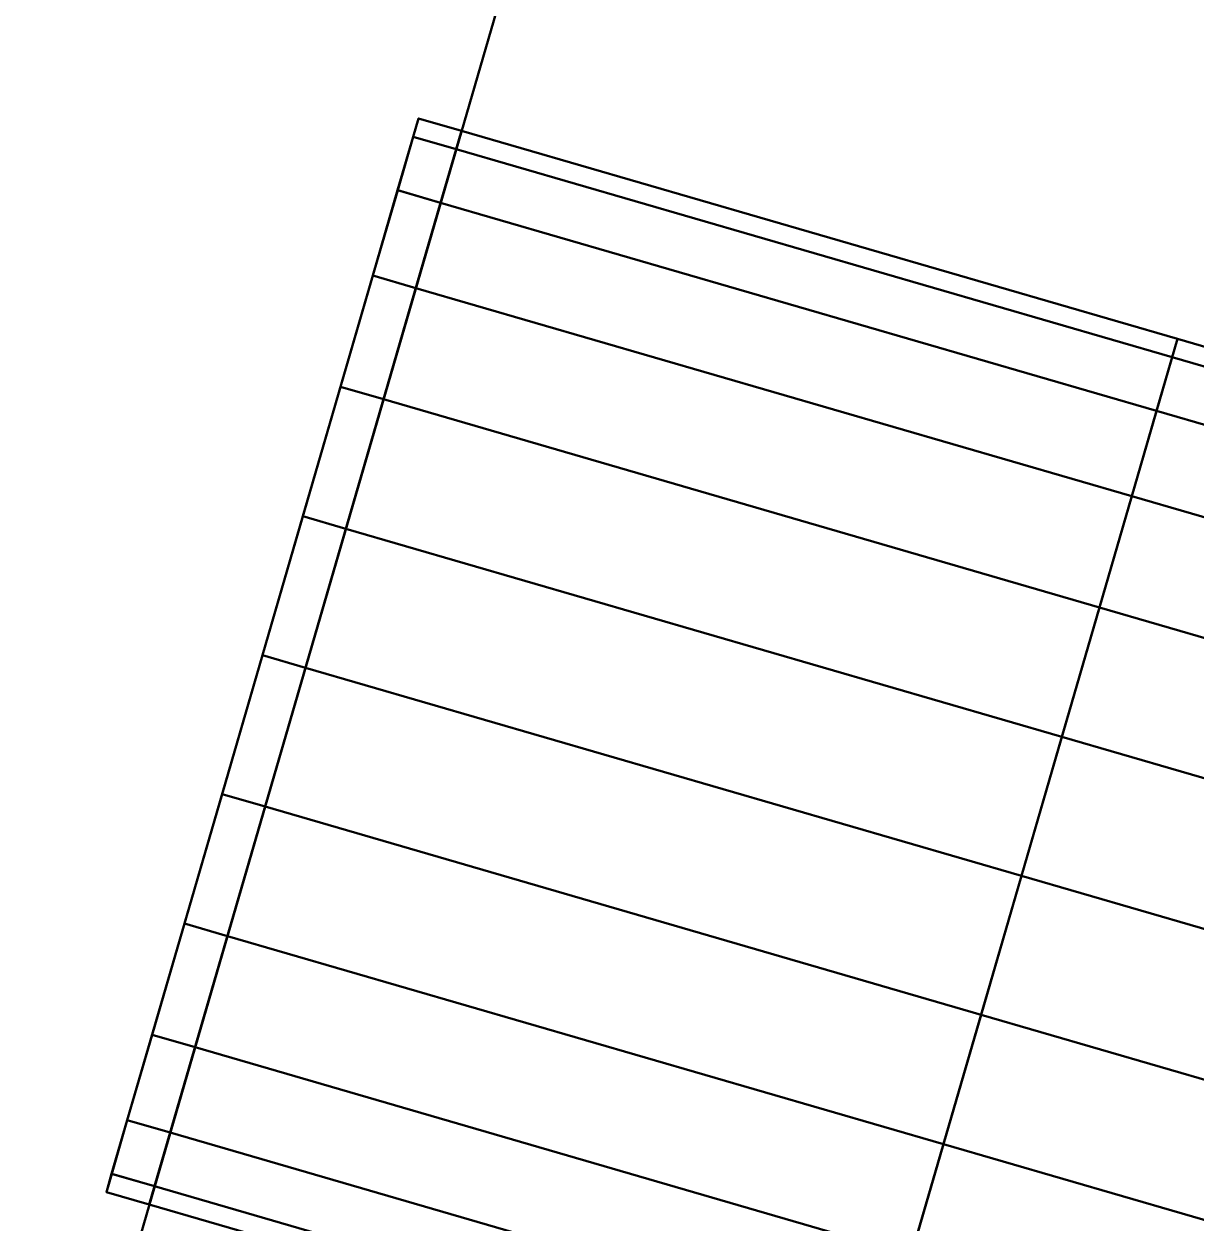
# Model space of a CAD drawing. Header units: inches. Extents: x -1654 to 1344, y -1538 to 36.
# Drawn here: x -830.63 to -824.34, y -324.66 to -318.22 of the extents above; entities that cross this region are included whole.
import ezdxf

# ---------------------------------------------------------------- set-up
doc = ezdxf.new("R2010")
doc.units = ezdxf.units.IN
doc.header["$MEASUREMENT"] = 0
doc.linetypes.add('Center', pattern=[1.25, 0.25, -0.1875, 0.625, -0.1875])
doc.layers.add('M-HVAC-DUCT', color=1, linetype='Center', lineweight=30)
doc.layers.add('M-HVAC-DUCT-SA', color=1, linetype='Continuous', lineweight=50)

# ---------------------------------------------------------------- blocks, each defined once
blk = doc.blocks.new('Round Takeoff - Standard-903857-_3D_')
at = {"layer": 'M-HVAC-DUCT', "color": 8, "linetype": 'Continuous', "lineweight": 50}
mesh = blk.add_polyface(dxfattribs=at)
corners = [(-0.24, 0, 3), (-0.24, 0.7765, 2.8978), (-0.24, 1.5, 2.5981), (-0.24, 2.1213, 2.1213), (-0.24, 2.5981, 1.5), (-0.24, 2.8978, 0.7765), (-0.24, 3), (-0.24, 2.8978, -0.7765), (-0.24, 2.5981, -1.5), (-0.24, 2.1213, -2.1213), (-0.24, 1.5, -2.5981), (-0.24, 0.7765, -2.8978), (-0.24, 0, -3), (-0.24, -0.7765, -2.8978), (-0.24, -1.5, -2.5981), (-0.24, -2.1213, -2.1213), (-0.24, -2.5981, -1.5), (-0.24, -2.8978, -0.7765), (-0.24, -3), (-0.24, -2.8978, 0.7765), (-0.24, -2.5981, 1.5), (-0.24, -2.1213, 2.1213), (-0.24, -1.5, 2.5981), (-0.24, -0.7765, 2.8978)]
mesh.append_faces([[corners[k] for k in face] for face in [(17, 14, 15, 16)]], dxfattribs={"vtx0": -1, "color": 8})
mesh.append_faces([[corners[k] for k in face] for face in [(5, 7, 8, 4)]], dxfattribs={"vtx0": -1, "vtx2": -1, "color": 8})
mesh.append_faces([[corners[k] for k in face] for face in [(4, 8, 9, 10), (12, 1, 2, 3), (12, 19, 20, 21), (12, 21, 22, 23)]], dxfattribs={"vtx0": -1, "vtx3": -1, "color": 8})
mesh.append_faces([[corners[k] for k in face] for face in [(11, 12, 3, 10), (18, 19, 12, 17), (3, 4, 10), (0, 1, 12, 23)]], dxfattribs={"vtx1": -1, "vtx2": -1, "color": 8})
mesh.append_faces([[corners[k] for k in face] for face in [(5, 6, 7)]], dxfattribs={"vtx2": -1, "color": 8})
mesh.append_faces([[corners[k] for k in face] for face in [(12, 13, 14, 17)]], dxfattribs={"vtx2": -1, "vtx3": -1, "color": 8})
mesh = blk.add_polyface(dxfattribs=at)
corners = [(-0.24, 3), (-0.24, 2.8978, 0.7765), (-0.24, 2.5981, 1.5), (-0.24, 2.1213, 2.1213), (-0.24, 1.5, 2.5981), (-0.24, 0.7765, 2.8978), (-0.24, 0, 3), (0, 0, 3), (0, 0.7765, 2.8978), (0, 1.5, 2.5981), (0, 2.1213, 2.1213), (0, 2.5981, 1.5), (0, 2.8978, 0.7765), (0, 3)]
mesh.append_faces([[corners[k] for k in face] for face in [(1, 12, 13, 0)]], dxfattribs={"vtx0": -1, "color": 8})
mesh.append_faces([[corners[k] for k in face] for face in [(5, 8, 9, 4), (10, 3, 4, 9), (2, 11, 12, 1), (11, 2, 3, 10)]], dxfattribs={"vtx0": -1, "vtx2": -1, "color": 8})
mesh.append_faces([[corners[k] for k in face] for face in [(6, 7, 8, 5)]], dxfattribs={"vtx2": -1, "color": 8})
mesh = blk.add_polyface(dxfattribs=at)
corners = [(-0.24, 0, -3), (-0.24, 0.7765, -2.8978), (-0.24, 1.5, -2.5981), (-0.24, 2.1213, -2.1213), (-0.24, 2.5981, -1.5), (-0.24, 2.8978, -0.7765), (-0.24, 3), (0, 3), (0, 2.8978, -0.7765), (0, 2.5981, -1.5), (0, 2.1213, -2.1213), (0, 1.5, -2.5981), (0, 0.7765, -2.8978), (0, 0, -3)]
mesh.append_faces([[corners[k] for k in face] for face in [(5, 8, 9, 4), (10, 3, 4, 9), (2, 11, 12, 1), (11, 2, 3, 10)]], dxfattribs={"vtx0": -1, "vtx2": -1, "color": 8})
mesh.append_faces([[corners[k] for k in face] for face in [(6, 7, 8, 5)]], dxfattribs={"vtx2": -1, "color": 8})
mesh.append_faces([[corners[k] for k in face] for face in [(12, 13, 0, 1)]], dxfattribs={"vtx3": -1, "color": 8})
mesh = blk.add_polyface(dxfattribs=at)
corners = [(4, 0, 3), (4, 0.7765, 2.8978), (4, 1.5, 2.5981), (4, 2.1213, 2.1213), (4, 2.5981, 1.5), (4, 2.8978, 0.7765), (4, 3), (0, 3), (0, 2.8978, 0.7765), (0, 2.5981, 1.5), (0, 2.1213, 2.1213), (0, 1.5, 2.5981), (0, 0.7765, 2.8978), (0, 0, 3)]
mesh.append_faces([[corners[k] for k in face] for face in [(0, 1, 12, 13)]], dxfattribs={"vtx1": -1, "color": 8})
mesh.append_faces([[corners[k] for k in face] for face in [(1, 2, 11, 12), (10, 11, 2, 3), (4, 5, 8, 9), (9, 10, 3, 4)]], dxfattribs={"vtx1": -1, "vtx3": -1, "color": 8})
mesh.append_faces([[corners[k] for k in face] for face in [(5, 6, 7, 8)]], dxfattribs={"vtx3": -1, "color": 8})
mesh = blk.add_polyface(dxfattribs=at)
corners = [(4, 3), (4, 2.8978, -0.7765), (4, 2.5981, -1.5), (4, 2.1213, -2.1213), (4, 1.5, -2.5981), (4, 0.7765, -2.8978), (4, 0, -3), (0, 0, -3), (0, 0.7765, -2.8978), (0, 1.5, -2.5981), (0, 2.1213, -2.1213), (0, 2.5981, -1.5), (0, 2.8978, -0.7765), (0, 3)]
mesh.append_faces([[corners[k] for k in face] for face in [(1, 2, 11, 12), (10, 11, 2, 3), (4, 5, 8, 9), (9, 10, 3, 4)]], dxfattribs={"vtx1": -1, "vtx3": -1, "color": 8})
mesh.append_faces([[corners[k] for k in face] for face in [(13, 0, 1, 12)]], dxfattribs={"vtx2": -1, "color": 8})
mesh.append_faces([[corners[k] for k in face] for face in [(5, 6, 7, 8)]], dxfattribs={"vtx3": -1, "color": 8})
mesh = blk.add_polyface(dxfattribs=at)
corners = [(4, 0, 3), (4, -0.7765, 2.8978), (4, -1.5, 2.5981), (4, -2.1213, 2.1213), (4, -2.5981, 1.5), (4, -2.8978, 0.7765), (4, -3), (4, -2.8978, -0.7765), (4, -2.5981, -1.5), (4, -2.1213, -2.1213), (4, -1.5, -2.5981), (4, -0.7765, -2.8978), (4, 0, -3), (4, 0.7765, -2.8978), (4, 1.5, -2.5981), (4, 2.1213, -2.1213), (4, 2.5981, -1.5), (4, 2.8978, -0.7765), (4, 3), (4, 2.8978, 0.7765), (4, 2.5981, 1.5), (4, 2.1213, 2.1213), (4, 1.5, 2.5981), (4, 0.7765, 2.8978)]
mesh.append_faces([[corners[k] for k in face] for face in [(10, 6, 9)]], dxfattribs={"vtx0": -1, "vtx1": -1, "color": 8})
mesh.append_faces([[corners[k] for k in face] for face in [(12, 5, 6, 10)]], dxfattribs={"vtx0": -1, "vtx2": -1, "vtx3": -1, "color": 8})
mesh.append_faces([[corners[k] for k in face] for face in [(20, 12, 13, 14), (12, 20, 21, 22), (12, 22, 23, 0)]], dxfattribs={"vtx0": -1, "vtx3": -1, "color": 8})
mesh.append_faces([[corners[k] for k in face] for face in [(15, 16, 20, 14), (4, 5, 12, 3), (2, 3, 12, 1), (0, 1, 12)]], dxfattribs={"vtx1": -1, "vtx2": -1, "color": 8})
mesh.append_faces([[corners[k] for k in face] for face in [(16, 17, 19, 20)]], dxfattribs={"vtx1": -1, "vtx3": -1, "color": 8})
mesh.append_faces([[corners[k] for k in face] for face in [(10, 11, 12), (7, 8, 9, 6), (17, 18, 19)]], dxfattribs={"vtx2": -1, "color": 8})
mesh = blk.add_polyface(dxfattribs=at)
corners = [(-0.24, -3), (-0.24, -2.8978, -0.7765), (-0.24, -2.5981, -1.5), (-0.24, -2.1213, -2.1213), (-0.24, -1.5, -2.5981), (-0.24, -0.7765, -2.8978), (-0.24, 0, -3), (0, 0, -3), (0, -0.7765, -2.8978), (0, -1.5, -2.5981), (0, -2.1213, -2.1213), (0, -2.5981, -1.5), (0, -2.8978, -0.7765), (0, -3)]
mesh.append_faces([[corners[k] for k in face] for face in [(1, 12, 13, 0)]], dxfattribs={"vtx0": -1, "color": 8})
mesh.append_faces([[corners[k] for k in face] for face in [(5, 8, 9, 4), (10, 3, 4, 9), (2, 11, 12, 1), (11, 2, 3, 10)]], dxfattribs={"vtx0": -1, "vtx2": -1, "color": 8})
mesh.append_faces([[corners[k] for k in face] for face in [(6, 7, 8, 5)]], dxfattribs={"vtx2": -1, "color": 8})
mesh = blk.add_polyface(dxfattribs=at)
corners = [(-0.24, 0, 3), (-0.24, -0.7765, 2.8978), (-0.24, -1.5, 2.5981), (-0.24, -2.1213, 2.1213), (-0.24, -2.5981, 1.5), (-0.24, -2.8978, 0.7765), (-0.24, -3), (0, -3), (0, -2.8978, 0.7765), (0, -2.5981, 1.5), (0, -2.1213, 2.1213), (0, -1.5, 2.5981), (0, -0.7765, 2.8978), (0, 0, 3)]
mesh.append_faces([[corners[k] for k in face] for face in [(1, 12, 13, 0)]], dxfattribs={"vtx0": -1, "color": 8})
mesh.append_faces([[corners[k] for k in face] for face in [(5, 8, 9, 4), (10, 3, 4, 9), (2, 11, 12, 1), (11, 2, 3, 10)]], dxfattribs={"vtx0": -1, "vtx2": -1, "color": 8})
mesh.append_faces([[corners[k] for k in face] for face in [(6, 7, 8, 5)]], dxfattribs={"vtx2": -1, "color": 8})
mesh = blk.add_polyface(dxfattribs=at)
corners = [(4, 0, -3), (4, -0.7765, -2.8978), (4, -1.5, -2.5981), (4, -2.1213, -2.1213), (4, -2.5981, -1.5), (4, -2.8978, -0.7765), (4, -3), (0, -3), (0, -2.8978, -0.7765), (0, -2.5981, -1.5), (0, -2.1213, -2.1213), (0, -1.5, -2.5981), (0, -0.7765, -2.8978), (0, 0, -3)]
mesh.append_faces([[corners[k] for k in face] for face in [(0, 1, 12, 13)]], dxfattribs={"vtx1": -1, "color": 8})
mesh.append_faces([[corners[k] for k in face] for face in [(1, 2, 11, 12), (10, 11, 2, 3), (4, 5, 8, 9), (9, 10, 3, 4)]], dxfattribs={"vtx1": -1, "vtx3": -1, "color": 8})
mesh.append_faces([[corners[k] for k in face] for face in [(5, 6, 7, 8)]], dxfattribs={"vtx3": -1, "color": 8})
mesh = blk.add_polyface(dxfattribs=at)
corners = [(4, -3), (4, -2.8978, 0.7765), (4, -2.5981, 1.5), (4, -2.1213, 2.1213), (4, -1.5, 2.5981), (4, -0.7765, 2.8978), (4, 0, 3), (0, 0, 3), (0, -0.7765, 2.8978), (0, -1.5, 2.5981), (0, -2.1213, 2.1213), (0, -2.5981, 1.5), (0, -2.8978, 0.7765), (0, -3)]
mesh.append_faces([[corners[k] for k in face] for face in [(0, 1, 12, 13)]], dxfattribs={"vtx1": -1, "color": 8})
mesh.append_faces([[corners[k] for k in face] for face in [(1, 2, 11, 12), (10, 11, 2, 3), (4, 5, 8, 9), (9, 10, 3, 4)]], dxfattribs={"vtx1": -1, "vtx3": -1, "color": 8})
mesh.append_faces([[corners[k] for k in face] for face in [(5, 6, 7, 8)]], dxfattribs={"vtx3": -1, "color": 8})

msp = doc.modelspace()

# ---------------------------------------------------------------- linework, layer by layer
at = {"layer": 'M-HVAC-DUCT', "color": 5}
for p, q in [((-829.1168, -321.6792, 1312), (-829.3472, -321.6122, 1312)), ((-829.1168, -321.6792, 1312), (-825.2758, -322.7958, 1312)), ((-825.2758, -322.7958, 1312), (-823.3553, -323.3541, 1312)), ((-825.2758, -322.7958, 1312), (-823.3553, -323.3541, 1312))]:
    msp.add_line(p, q, dxfattribs=at)

# ---------------------------------------------------------------- block references
at = {"layer": 'M-HVAC-DUCT-SA', "color": 8, "extrusion": (0, 0, -1), "rotation": 196.2098687159166}
msp.add_blockref('Round Takeoff - Standard-903857-_3D_', (829.1168, -321.6792, -1312), dxfattribs=at)

# ---------------------------------------------------------------- meshes
at = {"layer": 'M-HVAC-DUCT-SA', "color": 8}
mesh = msp.add_polyface(dxfattribs=at)
corners = [(-913.0379, -466.8728, 1332), (-912.8453, -466.9288, 1333.7802), (-912.2771, -467.094, 1335.4711), (-911.3619, -467.36, 1336.9879), (-910.1455, -467.7136, 1338.2547), (-908.689, -468.1371, 1339.2078), (-907.0653, -468.6091, 1339.7994), (-905.3559, -469.106, 1340), (-820.8639, -178.4696, 1340), (-822.5733, -177.9727, 1339.7994), (-824.197, -177.5006, 1339.2078), (-825.6536, -177.0772, 1338.2547), (-826.8699, -176.7236, 1336.9879), (-827.7851, -176.4575, 1335.4711), (-828.3533, -176.2924, 1333.7802), (-828.5459, -176.2364, 1332)]
mesh.append_faces([[corners[k] for k in face] for face in [(8, 9, 6, 7)]], dxfattribs={"vtx1": -1, "color": 8})
mesh.append_faces([[corners[k] for k in face] for face in [(9, 10, 5, 6), (10, 11, 4, 5), (3, 4, 11, 12), (12, 13, 2, 3), (13, 14, 1, 2)]], dxfattribs={"vtx1": -1, "vtx3": -1, "color": 8})
mesh.append_faces([[corners[k] for k in face] for face in [(14, 15, 0, 1)]], dxfattribs={"vtx3": -1, "color": 8})
mesh = msp.add_polyface(dxfattribs=at)
corners = [(-905.3559, -469.106, 1324), (-907.0653, -468.6091, 1324.2006), (-908.689, -468.1371, 1324.7922), (-910.1455, -467.7136, 1325.7453), (-911.3619, -467.36, 1327.0121), (-912.2771, -467.094, 1328.5289), (-912.8453, -466.9288, 1330.2198), (-913.0379, -466.8728, 1332), (-828.5459, -176.2364, 1332), (-828.3533, -176.2924, 1330.2198), (-827.7851, -176.4575, 1328.5289), (-826.8699, -176.7236, 1327.0121), (-825.6536, -177.0772, 1325.7453), (-824.197, -177.5006, 1324.7922), (-822.5733, -177.9727, 1324.2006), (-820.8639, -178.4696, 1324)]
mesh.append_faces([[corners[k] for k in face] for face in [(8, 9, 6, 7)]], dxfattribs={"vtx1": -1, "color": 8})
mesh.append_faces([[corners[k] for k in face] for face in [(9, 10, 5, 6), (10, 11, 4, 5), (3, 4, 11, 12), (12, 13, 2, 3), (13, 14, 1, 2)]], dxfattribs={"vtx1": -1, "vtx3": -1, "color": 8})
mesh.append_faces([[corners[k] for k in face] for face in [(14, 15, 0, 1)]], dxfattribs={"vtx3": -1, "color": 8})
mesh = msp.add_polyface(dxfattribs=at)
corners = [(-905.3559, -469.106, 1340), (-903.6465, -469.603, 1339.7994), (-902.0228, -470.075, 1339.2078), (-900.5663, -470.4985, 1338.2547), (-899.3499, -470.8521, 1336.9879), (-898.4347, -471.1181, 1335.4711), (-897.8665, -471.2833, 1333.7802), (-897.6739, -471.3393, 1332), (-813.182, -180.7029, 1332), (-813.3746, -180.6469, 1333.7802), (-813.9427, -180.4817, 1335.4711), (-814.8579, -180.2156, 1336.9879), (-816.0743, -179.862, 1338.2547), (-817.5309, -179.4386, 1339.2078), (-819.1545, -178.9666, 1339.7994), (-820.8639, -178.4696, 1340)]
mesh.append_faces([[corners[k] for k in face] for face in [(9, 10, 5, 6), (10, 11, 4, 5), (3, 4, 11, 12), (12, 13, 2, 3), (13, 14, 1, 2)]], dxfattribs={"vtx1": -1, "vtx3": -1, "color": 8})
mesh.append_faces([[corners[k] for k in face] for face in [(7, 8, 9, 6)]], dxfattribs={"vtx2": -1, "color": 8})
mesh.append_faces([[corners[k] for k in face] for face in [(14, 15, 0, 1)]], dxfattribs={"vtx3": -1, "color": 8})
mesh = msp.add_polyface(dxfattribs=at)
corners = [(-897.6739, -471.3393, 1332), (-897.8665, -471.2833, 1330.2198), (-898.4347, -471.1181, 1328.5289), (-899.3499, -470.8521, 1327.0121), (-900.5663, -470.4985, 1325.7453), (-902.0228, -470.075, 1324.7922), (-903.6465, -469.603, 1324.2006), (-905.3559, -469.106, 1324), (-820.8639, -178.4696, 1324), (-819.1545, -178.9666, 1324.2006), (-817.5309, -179.4386, 1324.7922), (-816.0743, -179.862, 1325.7453), (-814.8579, -180.2156, 1327.0121), (-813.9427, -180.4817, 1328.5289), (-813.3746, -180.6469, 1330.2198), (-813.182, -180.7029, 1332)]
mesh.append_faces([[corners[k] for k in face] for face in [(8, 9, 6, 7)]], dxfattribs={"vtx1": -1, "color": 8})
mesh.append_faces([[corners[k] for k in face] for face in [(9, 10, 5, 6), (10, 11, 4, 5), (3, 4, 11, 12), (12, 13, 2, 3), (13, 14, 1, 2)]], dxfattribs={"vtx1": -1, "vtx3": -1, "color": 8})
mesh.append_faces([[corners[k] for k in face] for face in [(14, 15, 0, 1)]], dxfattribs={"vtx3": -1, "color": 8})
mesh = msp.add_polyface(dxfattribs=at)
corners = [(-859.9644, -298.8293, 1306), (-825.3956, -308.879, 1306), (-832.4039, -332.9862, 1306), (-866.9727, -322.9365, 1306)]
mesh.append_faces([[corners[k] for k in face] for face in [(0, 1, 2, 3)]], dxfattribs={"color": 8})
mesh = msp.add_polyface(dxfattribs=at)
corners = [(-825.3956, -308.879, 1318), (-859.9644, -298.8293, 1318), (-866.9727, -322.9365, 1318), (-832.4039, -332.9862, 1318)]
mesh.append_faces([[corners[k] for k in face] for face in [(3, 0, 1, 2)]], dxfattribs={"color": 8})
mesh = msp.add_polyface(dxfattribs=at)
corners = [(-825.3956, -308.879, 1306), (-825.3956, -308.879, 1318), (-832.4039, -332.9862, 1318), (-832.4039, -332.9862, 1306)]
mesh.append_faces([[corners[k] for k in face] for face in [(0, 1, 2, 3)]], dxfattribs={"color": 8})
mesh = msp.add_polyface(dxfattribs=at)
corners = [(-829.3472, -321.6122, 1309), (-829.564, -322.3578, 1309.1022), (-829.7659, -323.0525, 1309.4019), (-829.9394, -323.6492, 1309.8787), (-830.0725, -324.107, 1310.5), (-830.1561, -324.3947, 1311.2235), (-830.1847, -324.4929, 1312), (-830.1561, -324.3947, 1312.7765), (-830.0725, -324.107, 1313.5), (-829.9394, -323.6492, 1314.1213), (-829.7659, -323.0525, 1314.5981), (-829.564, -322.3578, 1314.8978), (-829.3472, -321.6122, 1315), (-829.1305, -320.8666, 1314.8978), (-828.9285, -320.1718, 1314.5981), (-828.755, -319.5752, 1314.1213), (-828.6219, -319.1174, 1313.5), (-828.5383, -318.8296, 1312.7765), (-828.5097, -318.7314, 1312), (-828.5383, -318.8296, 1311.2235), (-828.6219, -319.1174, 1310.5), (-828.755, -319.5752, 1309.8787), (-828.9285, -320.1718, 1309.4019), (-829.1305, -320.8666, 1309.1022)]
mesh.append_faces([[corners[k] for k in face] for face in [(17, 14, 15, 16)]], dxfattribs={"vtx0": -1, "color": 8})
mesh.append_faces([[corners[k] for k in face] for face in [(5, 7, 8, 4)]], dxfattribs={"vtx0": -1, "vtx2": -1, "color": 8})
mesh.append_faces([[corners[k] for k in face] for face in [(4, 8, 9, 10), (12, 1, 2, 3), (12, 19, 20, 21), (12, 21, 22, 23)]], dxfattribs={"vtx0": -1, "vtx3": -1, "color": 8})
mesh.append_faces([[corners[k] for k in face] for face in [(11, 12, 3, 10), (18, 19, 12, 17), (3, 4, 10), (0, 1, 12, 23)]], dxfattribs={"vtx1": -1, "vtx2": -1, "color": 8})
mesh.append_faces([[corners[k] for k in face] for face in [(5, 6, 7)]], dxfattribs={"vtx2": -1, "color": 8})
mesh.append_faces([[corners[k] for k in face] for face in [(12, 13, 14, 17)]], dxfattribs={"vtx2": -1, "vtx3": -1, "color": 8})
mesh = msp.add_polyface(dxfattribs=at)
corners = [(-828.5097, -318.7314, 1312), (-828.5383, -318.8296, 1312.7765), (-828.6219, -319.1174, 1313.5), (-828.755, -319.5752, 1314.1213), (-828.9285, -320.1718, 1314.5981), (-829.1305, -320.8666, 1314.8978), (-829.3472, -321.6122, 1315), (-829.1168, -321.6792, 1315), (-828.9, -320.9336, 1314.8978), (-828.698, -320.2388, 1314.5981), (-828.5246, -319.6422, 1314.1213), (-828.3915, -319.1844, 1313.5), (-828.3078, -318.8966, 1312.7765), (-828.2793, -318.7984, 1312)]
mesh.append_faces([[corners[k] for k in face] for face in [(1, 12, 13, 0)]], dxfattribs={"vtx0": -1, "color": 8})
mesh.append_faces([[corners[k] for k in face] for face in [(5, 8, 9, 4), (10, 3, 4, 9), (2, 11, 12, 1), (11, 2, 3, 10)]], dxfattribs={"vtx0": -1, "vtx2": -1, "color": 8})
mesh.append_faces([[corners[k] for k in face] for face in [(6, 7, 8, 5)]], dxfattribs={"vtx2": -1, "color": 8})
mesh = msp.add_polyface(dxfattribs=at)
corners = [(-829.3472, -321.6122, 1309), (-829.1305, -320.8666, 1309.1022), (-828.9285, -320.1718, 1309.4019), (-828.755, -319.5752, 1309.8787), (-828.6219, -319.1174, 1310.5), (-828.5383, -318.8296, 1311.2235), (-828.5097, -318.7314, 1312), (-828.2793, -318.7984, 1312), (-828.3078, -318.8966, 1311.2235), (-828.3915, -319.1844, 1310.5), (-828.5246, -319.6422, 1309.8787), (-828.698, -320.2388, 1309.4019), (-828.9, -320.9336, 1309.1022), (-829.1168, -321.6792, 1309)]
mesh.append_faces([[corners[k] for k in face] for face in [(1, 12, 13, 0)]], dxfattribs={"vtx0": -1, "color": 8})
mesh.append_faces([[corners[k] for k in face] for face in [(5, 8, 9, 4), (10, 3, 4, 9), (2, 11, 12, 1), (11, 2, 3, 10)]], dxfattribs={"vtx0": -1, "vtx2": -1, "color": 8})
mesh.append_faces([[corners[k] for k in face] for face in [(6, 7, 8, 5)]], dxfattribs={"vtx2": -1, "color": 8})
mesh = msp.add_polyface(dxfattribs=at)
corners = [(-829.9542, -324.5599, 1312), (-829.9257, -324.4617, 1311.2235), (-829.842, -324.174, 1310.5), (-829.7089, -323.7162, 1309.8787), (-829.5355, -323.1195, 1309.4019), (-829.3335, -322.4248, 1309.1022), (-829.1168, -321.6792, 1309), (-828.9, -320.9336, 1309.1022), (-828.698, -320.2388, 1309.4019), (-828.5246, -319.6422, 1309.8787), (-828.3915, -319.1844, 1310.5), (-828.3078, -318.8966, 1311.2235), (-828.2793, -318.7984, 1312), (-828.3078, -318.8966, 1312.7765), (-828.3915, -319.1844, 1313.5), (-828.5246, -319.6422, 1314.1213), (-828.698, -320.2388, 1314.5981), (-828.9, -320.9336, 1314.8978), (-829.1168, -321.6792, 1315), (-829.3335, -322.4248, 1314.8978), (-829.5355, -323.1195, 1314.5981), (-829.7089, -323.7162, 1314.1213), (-829.842, -324.174, 1313.5), (-829.9257, -324.4617, 1312.7765)]
mesh.append_faces([[corners[k] for k in face] for face in [(9, 7, 8), (22, 20, 21), (20, 18, 19)]], dxfattribs={"vtx0": -1, "color": 8})
mesh.append_faces([[corners[k] for k in face] for face in [(1, 20, 0)]], dxfattribs={"vtx0": -1, "vtx1": -1, "color": 8})
mesh.append_faces([[corners[k] for k in face] for face in [(6, 10, 20, 1)]], dxfattribs={"vtx0": -1, "vtx1": -1, "vtx2": -1, "vtx3": -1, "color": 8})
mesh.append_faces([[corners[k] for k in face] for face in [(16, 20, 10, 11)]], dxfattribs={"vtx0": -1, "vtx1": -1, "vtx3": -1, "color": 8})
mesh.append_faces([[corners[k] for k in face] for face in [(9, 10, 6, 7)]], dxfattribs={"vtx1": -1, "vtx3": -1, "color": 8})
mesh.append_faces([[corners[k] for k in face] for face in [(12, 13, 14, 11)]], dxfattribs={"vtx2": -1, "color": 8})
mesh.append_faces([[corners[k] for k in face] for face in [(14, 15, 16, 11), (16, 17, 18, 20), (22, 23, 0, 20), (1, 2, 3, 6)]], dxfattribs={"vtx2": -1, "vtx3": -1, "color": 8})
mesh.append_faces([[corners[k] for k in face] for face in [(3, 4, 5, 6)]], dxfattribs={"vtx3": -1, "color": 8})
mesh = msp.add_polyface(dxfattribs=at)
corners = [(-826.1132, -325.6765, 1312), (-826.0847, -325.5784, 1312.7765), (-826.001, -325.2906, 1313.5), (-825.868, -324.8328, 1314.1213), (-825.6945, -324.2362, 1314.5981), (-825.4925, -323.5414, 1314.8978), (-825.2758, -322.7958, 1315), (-825.059, -322.0502, 1314.8978), (-824.857, -321.3554, 1314.5981), (-824.6836, -320.7588, 1314.1213), (-824.5505, -320.301, 1313.5), (-824.4668, -320.0132, 1312.7765), (-824.4383, -319.9151, 1312), (-824.4668, -320.0132, 1311.2235), (-824.5505, -320.301, 1310.5), (-824.6836, -320.7588, 1309.8787), (-824.857, -321.3554, 1309.4019), (-825.059, -322.0502, 1309.1022), (-825.2758, -322.7958, 1309), (-825.4925, -323.5414, 1309.1022), (-825.6945, -324.2362, 1309.4019), (-825.868, -324.8328, 1309.8787), (-826.001, -325.2906, 1310.5), (-826.0847, -325.5784, 1311.2235)]
mesh.append_faces([[corners[k] for k in face] for face in [(12, 10, 11)]], dxfattribs={"vtx0": -1, "color": 8})
mesh.append_faces([[corners[k] for k in face] for face in [(4, 16, 20, 0), (16, 4, 8, 12)]], dxfattribs={"vtx0": -1, "vtx1": -1, "vtx2": -1, "vtx3": -1, "color": 8})
mesh.append_faces([[corners[k] for k in face] for face in [(23, 0, 22), (3, 4, 2), (5, 6, 4), (17, 18, 16)]], dxfattribs={"vtx1": -1, "color": 8})
mesh.append_faces([[corners[k] for k in face] for face in [(12, 13, 14)]], dxfattribs={"vtx2": -1, "color": 8})
mesh.append_faces([[corners[k] for k in face] for face in [(20, 21, 22, 0), (18, 19, 20, 16), (0, 1, 2, 4), (14, 15, 16, 12), (6, 7, 8, 4), (8, 9, 10, 12)]], dxfattribs={"vtx2": -1, "vtx3": -1, "color": 8})
mesh = msp.add_polyface(dxfattribs=at)
corners = [(-824.4383, -319.9151, 1312), (-824.4668, -320.0132, 1312.7765), (-824.5505, -320.301, 1313.5), (-824.6836, -320.7588, 1314.1213), (-824.857, -321.3554, 1314.5981), (-825.059, -322.0502, 1314.8978), (-825.2758, -322.7958, 1315), (-823.3553, -323.3541, 1315), (-823.1385, -322.6085, 1314.8978), (-822.9365, -321.9137, 1314.5981), (-822.7631, -321.3171, 1314.1213), (-822.63, -320.8593, 1313.5), (-822.5463, -320.5715, 1312.7765), (-822.5178, -320.4734, 1312)]
mesh.append_faces([[corners[k] for k in face] for face in [(5, 8, 9, 4), (10, 3, 4, 9), (11, 2, 3, 10)]], dxfattribs={"vtx0": -1, "vtx2": -1, "color": 8})
mesh.append_faces([[corners[k] for k in face] for face in [(11, 12, 1, 2)]], dxfattribs={"vtx1": -1, "vtx3": -1, "color": 8})
mesh.append_faces([[corners[k] for k in face] for face in [(6, 7, 8, 5)]], dxfattribs={"vtx2": -1, "color": 8})
mesh.append_faces([[corners[k] for k in face] for face in [(12, 13, 0, 1)]], dxfattribs={"vtx3": -1, "color": 8})
mesh = msp.add_polyface(dxfattribs=at)
corners = [(-825.2758, -322.7958, 1309), (-825.059, -322.0502, 1309.1022), (-824.857, -321.3554, 1309.4019), (-824.6836, -320.7588, 1309.8787), (-824.5505, -320.301, 1310.5), (-824.4668, -320.0132, 1311.2235), (-824.4383, -319.9151, 1312), (-822.5178, -320.4734, 1312), (-822.5463, -320.5715, 1311.2235), (-822.63, -320.8593, 1310.5), (-822.7631, -321.3171, 1309.8787), (-822.9365, -321.9137, 1309.4019), (-823.1385, -322.6085, 1309.1022), (-823.3553, -323.3541, 1309)]
mesh.append_faces([[corners[k] for k in face] for face in [(5, 8, 9, 4), (10, 3, 4, 9)]], dxfattribs={"vtx0": -1, "vtx2": -1, "color": 8})
mesh.append_faces([[corners[k] for k in face] for face in [(11, 12, 1, 2), (2, 3, 10, 11)]], dxfattribs={"vtx1": -1, "vtx3": -1, "color": 8})
mesh.append_faces([[corners[k] for k in face] for face in [(6, 7, 8, 5)]], dxfattribs={"vtx2": -1, "color": 8})
mesh.append_faces([[corners[k] for k in face] for face in [(12, 13, 0, 1)]], dxfattribs={"vtx3": -1, "color": 8})
mesh = msp.add_polyface(dxfattribs=at)
corners = [(-830.1847, -324.4929, 1312), (-830.1561, -324.3947, 1311.2235), (-830.0725, -324.107, 1310.5), (-829.9394, -323.6492, 1309.8787), (-829.7659, -323.0525, 1309.4019), (-829.564, -322.3578, 1309.1022), (-829.3472, -321.6122, 1309), (-829.1168, -321.6792, 1309), (-829.3335, -322.4248, 1309.1022), (-829.5355, -323.1195, 1309.4019), (-829.7089, -323.7162, 1309.8787), (-829.842, -324.174, 1310.5), (-829.9257, -324.4617, 1311.2235), (-829.9542, -324.5599, 1312)]
mesh.append_faces([[corners[k] for k in face] for face in [(1, 12, 13, 0)]], dxfattribs={"vtx0": -1, "color": 8})
mesh.append_faces([[corners[k] for k in face] for face in [(5, 8, 9, 4), (10, 3, 4, 9), (2, 11, 12, 1), (11, 2, 3, 10)]], dxfattribs={"vtx0": -1, "vtx2": -1, "color": 8})
mesh.append_faces([[corners[k] for k in face] for face in [(6, 7, 8, 5)]], dxfattribs={"vtx2": -1, "color": 8})
mesh = msp.add_polyface(dxfattribs=at)
corners = [(-829.3472, -321.6122, 1315), (-829.564, -322.3578, 1314.8978), (-829.7659, -323.0525, 1314.5981), (-829.9394, -323.6492, 1314.1213), (-830.0725, -324.107, 1313.5), (-830.1561, -324.3947, 1312.7765), (-830.1847, -324.4929, 1312), (-829.9542, -324.5599, 1312), (-829.9257, -324.4617, 1312.7765), (-829.842, -324.174, 1313.5), (-829.7089, -323.7162, 1314.1213), (-829.5355, -323.1195, 1314.5981), (-829.3335, -322.4248, 1314.8978), (-829.1168, -321.6792, 1315)]
mesh.append_faces([[corners[k] for k in face] for face in [(5, 8, 9, 4), (10, 3, 4, 9), (2, 11, 12, 1), (11, 2, 3, 10)]], dxfattribs={"vtx0": -1, "vtx2": -1, "color": 8})
mesh.append_faces([[corners[k] for k in face] for face in [(6, 7, 8, 5)]], dxfattribs={"vtx2": -1, "color": 8})
mesh.append_faces([[corners[k] for k in face] for face in [(12, 13, 0, 1)]], dxfattribs={"vtx3": -1, "color": 8})
mesh = msp.add_polyface(dxfattribs=at)
corners = [(-825.2758, -322.7958, 1315), (-825.4925, -323.5414, 1314.8978), (-825.6945, -324.2362, 1314.5981), (-825.868, -324.8328, 1314.1213), (-826.001, -325.2906, 1313.5), (-826.0847, -325.5784, 1312.7765), (-826.1132, -325.6765, 1312), (-824.1927, -326.2348, 1312), (-824.1642, -326.1367, 1312.7765), (-824.0805, -325.8489, 1313.5), (-823.9475, -325.3911, 1314.1213), (-823.774, -324.7945, 1314.5981), (-823.572, -324.0997, 1314.8978), (-823.3553, -323.3541, 1315)]
mesh.append_faces([[corners[k] for k in face] for face in [(5, 8, 9, 4), (10, 3, 4, 9), (11, 2, 3, 10)]], dxfattribs={"vtx0": -1, "vtx2": -1, "color": 8})
mesh.append_faces([[corners[k] for k in face] for face in [(11, 12, 1, 2)]], dxfattribs={"vtx1": -1, "vtx3": -1, "color": 8})
mesh.append_faces([[corners[k] for k in face] for face in [(6, 7, 8, 5)]], dxfattribs={"vtx2": -1, "color": 8})
mesh.append_faces([[corners[k] for k in face] for face in [(12, 13, 0, 1)]], dxfattribs={"vtx3": -1, "color": 8})
mesh = msp.add_polyface(dxfattribs=at)
corners = [(-826.1132, -325.6765, 1312), (-826.0847, -325.5784, 1311.2235), (-826.001, -325.2906, 1310.5), (-825.868, -324.8328, 1309.8787), (-825.6945, -324.2362, 1309.4019), (-825.4925, -323.5414, 1309.1022), (-825.2758, -322.7958, 1309), (-823.3553, -323.3541, 1309), (-823.572, -324.0997, 1309.1022), (-823.774, -324.7945, 1309.4019), (-823.9475, -325.3911, 1309.8787), (-824.0805, -325.8489, 1310.5), (-824.1642, -326.1367, 1311.2235), (-824.1927, -326.2348, 1312)]
mesh.append_faces([[corners[k] for k in face] for face in [(5, 8, 9, 4), (10, 3, 4, 9), (2, 11, 12, 1)]], dxfattribs={"vtx0": -1, "vtx2": -1, "color": 8})
mesh.append_faces([[corners[k] for k in face] for face in [(2, 3, 10, 11)]], dxfattribs={"vtx1": -1, "vtx3": -1, "color": 8})
mesh.append_faces([[corners[k] for k in face] for face in [(6, 7, 8, 5)]], dxfattribs={"vtx2": -1, "color": 8})
mesh.append_faces([[corners[k] for k in face] for face in [(12, 13, 0, 1)]], dxfattribs={"vtx3": -1, "color": 8})

doc.saveas('drawing.dxf')
